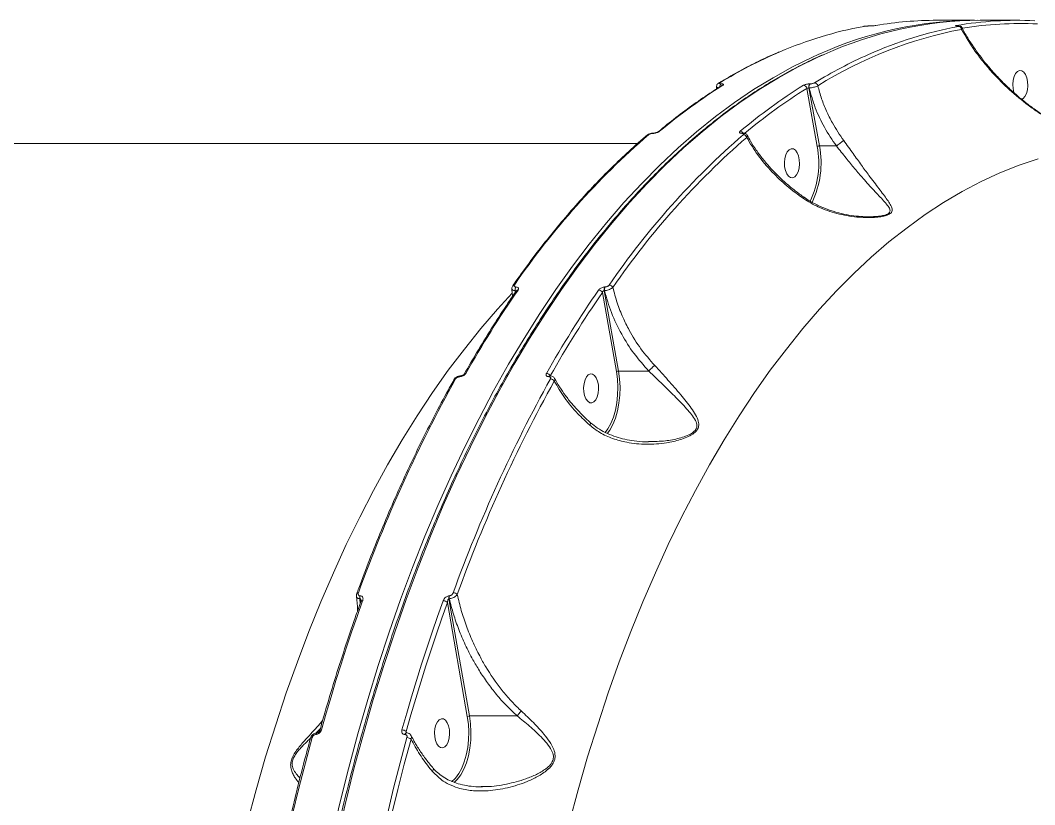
# Model space of a CAD drawing. Header units: millimetres. Extents: x -5550 to 7488, y -4093 to 4627.
# Drawn here: x -1923.2 to -1610.2, y 2170.8 to 2412.8 of the extents above; entities that cross this region are included whole.
import ezdxf

# ---------------------------------------------------------------- set-up
doc = ezdxf.new("R2010")
doc.units = ezdxf.units.MM
doc.layers.add('DIKOM_ОБЪЕКТ', color=7, linetype='Continuous')

msp = doc.modelspace()

# ---------------------------------------------------------------- linework, layer by layer
at = {"layer": 'DIKOM_ОБЪЕКТ', "color": 7, "linetype": 'Continuous', "lineweight": 15}
for p, q in [((-1661.441, 2411.086), (-1661.488, 2411.082)), ((-1661.488, 2411.082), (-1661.4, 2411.082)), ((-1661.353, 2411.086), (-1661.441, 2411.086)), ((-1661.353, 2411.086), (-1661.4, 2411.082)), ((-1628.745, 2412.844), (-1640.317, 2412.844)), ((-1633.922, 2411.086), (-1633.97, 2411.082)), ((-1633.97, 2411.082), (-1633.882, 2411.082)), ((-1633.835, 2411.086), (-1633.923, 2411.086)), ((-1633.835, 2411.086), (-1633.882, 2411.082)), ((-1615.459, 2412.844), (-1627.031, 2412.844)), ((-1708.384, 2392.323), (-1708.312, 2391.679)), ((-1706.921, 2393.239), (-1706.968, 2393.239)), ((-1706.748, 2392.677), (-1706.746, 2392.678)), ((-1680.501, 2391.83), (-1677.268, 2373.91)), ((-1679.822, 2391.955), (-1679.775, 2391.955)), ((-1676.596, 2374.074), (-1679.822, 2391.955)), ((-1679.445, 2393.239), (-1679.492, 2393.239)), ((-1727.992, 2377.955), (-1727.924, 2377.955)), ((-1727.718, 2378.038), (-1727.787, 2378.038)), ((-1700.494, 2377.955), (-1700.426, 2377.955)), ((-1700.221, 2378.038), (-1700.289, 2378.038)), ((-1732.688, 2374.844), (-1994.799, 2374.844)), ((-1671.355, 2374.074), (-1676.596, 2374.074)), ((-1770.465, 2329.416), (-1770.396, 2329.416)), ((-1770.445, 2328.861), (-1770.465, 2329.416)), ((-1770.396, 2329.416), (-1770.328, 2329.033)), ((-1770.216, 2330.546), (-1770.284, 2330.546)), ((-1770.092, 2329.381), (-1770.102, 2329.366)), ((-1743.559, 2328.804), (-1739.231, 2304.452)), ((-1742.967, 2329.416), (-1742.899, 2329.416)), ((-1738.559, 2304.614), (-1742.967, 2329.416)), ((-1742.718, 2330.546), (-1742.786, 2330.546)), ((-1729.227, 2304.614), (-1738.559, 2304.614)), ((-1787.582, 2302.873), (-1787.534, 2302.873)), ((-1787.187, 2303.135), (-1787.234, 2303.135)), ((-1760.105, 2302.873), (-1760.058, 2302.873)), ((-1759.71, 2303.135), (-1759.758, 2303.135)), ((-1818.254, 2235.251), (-1818.342, 2235.251)), ((-1790.736, 2235.251), (-1790.824, 2235.251)), ((-1818.409, 2234.351), (-1818.32, 2234.351)), ((-1818.311, 2232.726), (-1818.409, 2234.351)), ((-1818.32, 2234.351), (-1818.126, 2233.245)), ((-1791.382, 2233.156), (-1785.222, 2198.035)), ((-1790.891, 2234.351), (-1790.803, 2234.351)), ((-1784.55, 2198.197), (-1790.891, 2234.351)), ((-1769.84, 2198.197), (-1784.55, 2198.197)), ((-1831.933, 2192.912), (-1830.606, 2194.187)), ((-1831.957, 2192.45), (-1831.929, 2192.45)), ((-1831.476, 2192.974), (-1831.504, 2192.974)), ((-1804.499, 2192.45), (-1804.471, 2192.45)), ((-1803.886, 2192.946), (-1804.08, 2193.387)), ((-1804.046, 2192.974), (-1804.069, 2192.973)), ((-1804.018, 2192.974), (-1804.046, 2192.974)), ((-1780.523, 2176.404), (-1780.953, 2176.411))]:
    msp.add_line(p, q, dxfattribs=at)
at = {"layer": 'DIKOM_ОБЪЕКТ', "color": 7, "linetype": 'Continuous', "lineweight": 15, "flags": 128}
for points in [[(-1676.934, 2402.29), (-1678.771, 2401.459), (-1684.857, 2398.468), (-1690.895, 2395.136), (-1696.882, 2391.465), (-1702.811, 2387.458), (-1708.677, 2383.119), (-1714.477, 2378.451), (-1720.204, 2373.458), (-1725.854, 2368.145), (-1731.422, 2362.516), (-1736.903, 2356.575), (-1742.294, 2350.328), (-1747.589, 2343.78), (-1752.784, 2336.936), (-1757.874, 2329.802), (-1762.856, 2322.385), (-1767.725, 2314.69), (-1772.476, 2306.724), (-1777.107, 2298.494), (-1781.613, 2290.006), (-1785.99, 2281.268), (-1790.234, 2272.287), (-1794.342, 2263.071), (-1798.311, 2253.627), (-1802.138, 2243.963), (-1805.818, 2234.088), (-1809.349, 2224.01), (-1812.728, 2213.737), (-1815.951, 2203.278), (-1819.018, 2192.642), (-1821.924, 2181.837), (-1824.667, 2170.874), (-1827.245, 2159.76)], [(-1825.531, 2159.76), (-1822.953, 2170.874), (-1820.209, 2181.837), (-1817.303, 2192.642), (-1814.237, 2203.278), (-1811.013, 2213.737), (-1807.634, 2224.01), (-1804.103, 2234.088), (-1800.423, 2243.963), (-1796.597, 2253.627), (-1792.628, 2263.071), (-1788.52, 2272.287), (-1784.275, 2281.268), (-1779.898, 2290.006), (-1775.393, 2298.494), (-1770.762, 2306.724), (-1766.01, 2314.69), (-1761.142, 2322.385), (-1756.16, 2329.802), (-1751.07, 2336.936), (-1745.875, 2343.78), (-1740.58, 2350.328), (-1735.189, 2356.575), (-1729.707, 2362.516), (-1724.139, 2368.145), (-1718.489, 2373.458), (-1712.762, 2378.451), (-1706.963, 2383.119), (-1701.096, 2387.458), (-1695.167, 2391.465), (-1689.181, 2395.136), (-1683.142, 2398.468), (-1677.057, 2401.459), (-1675.158, 2402.317)], [(-1616.609, 2390.594), (-1616.855, 2391.783), (-1616.917, 2393.058), (-1616.792, 2394.316), (-1616.49, 2395.454), (-1616.035, 2396.381), (-1615.464, 2397.022), (-1614.823, 2397.324), (-1614.164, 2397.263), (-1613.54, 2396.844), (-1613.003, 2396.101), (-1612.595, 2395.094), (-1612.35, 2393.905), (-1612.287, 2392.63), (-1612.412, 2391.372), (-1612.714, 2390.234), (-1613.169, 2389.307), (-1613.741, 2388.666), (-1614.202, 2388.412)], [(-1687.071, 2366.471), (-1687.316, 2367.66), (-1687.379, 2368.935), (-1687.254, 2370.193), (-1686.951, 2371.331), (-1686.496, 2372.258), (-1685.925, 2372.899), (-1685.284, 2373.201), (-1684.625, 2373.14), (-1684.002, 2372.721), (-1683.464, 2371.978), (-1683.056, 2370.971), (-1682.811, 2369.782), (-1682.748, 2368.507), (-1682.873, 2367.249), (-1683.176, 2366.111), (-1683.631, 2365.184), (-1684.202, 2364.544), (-1684.843, 2364.242), (-1685.502, 2364.303), (-1686.126, 2364.721), (-1686.663, 2365.464), (-1687.071, 2366.471)], [(-1753.836, 2165.045), (-1751.049, 2175.364), (-1748.102, 2185.514), (-1744.997, 2195.484), (-1741.736, 2205.265), (-1738.323, 2214.849), (-1734.762, 2224.227), (-1731.054, 2233.389), (-1727.205, 2242.328), (-1723.217, 2251.034), (-1719.094, 2259.5), (-1714.84, 2267.718), (-1710.459, 2275.68), (-1705.954, 2283.38), (-1701.331, 2290.809), (-1696.594, 2297.96), (-1691.746, 2304.828), (-1686.793, 2311.406), (-1681.738, 2317.687), (-1676.588, 2323.666), (-1671.346, 2329.337), (-1666.017, 2334.695), (-1660.606, 2339.735), (-1655.119, 2344.453), (-1649.56, 2348.843), (-1643.935, 2352.902), (-1638.249, 2356.626), (-1632.507, 2360.012), (-1626.714, 2363.056), (-1620.877, 2365.756), (-1614.999, 2368.108), (-1609.088, 2370.112)], [(-1771.39, 2328.605), (-1775.933, 2323.666), (-1781.084, 2317.687), (-1786.138, 2311.406), (-1791.092, 2304.828), (-1795.939, 2297.96), (-1800.677, 2290.809), (-1805.3, 2283.38), (-1809.804, 2275.68), (-1814.185, 2267.718), (-1818.439, 2259.5), (-1822.562, 2251.034), (-1826.551, 2242.328), (-1830.4, 2233.389), (-1834.107, 2224.227), (-1837.669, 2214.849), (-1841.082, 2205.265), (-1844.342, 2195.484), (-1847.448, 2185.514), (-1850.395, 2175.364), (-1853.181, 2165.045)], [(-1749.033, 2297.012), (-1749.279, 2298.201), (-1749.341, 2299.476), (-1749.216, 2300.734), (-1748.914, 2301.872), (-1748.459, 2302.799), (-1747.888, 2303.44), (-1747.247, 2303.742), (-1746.588, 2303.681), (-1745.964, 2303.262), (-1745.427, 2302.519), (-1745.019, 2301.512), (-1744.774, 2300.323), (-1744.711, 2299.048), (-1744.836, 2297.79), (-1745.138, 2296.652), (-1745.594, 2295.725), (-1746.165, 2295.084), (-1746.806, 2294.782), (-1747.465, 2294.843), (-1748.088, 2295.262), (-1748.626, 2296.005), (-1749.033, 2297.012)], [(-1739.231, 2304.452), (-1738.915, 2302.084), (-1738.788, 2299.65), (-1738.854, 2297.207), (-1739.111, 2294.812), (-1739.553, 2292.521), (-1740.17, 2290.387), (-1740.947, 2288.461), (-1741.866, 2286.788), (-1742.732, 2285.606)], [(-1741.925, 2285.481), (-1741.276, 2286.397), (-1740.328, 2288.123), (-1739.527, 2290.109), (-1738.891, 2292.31), (-1738.435, 2294.672), (-1738.17, 2297.142), (-1738.102, 2299.662), (-1738.233, 2302.172), (-1738.559, 2304.614)], [(-1830.247, 2193.866), (-1828.783, 2198.996), (-1827.281, 2204.087), (-1825.744, 2209.136), (-1824.17, 2214.143), (-1822.56, 2219.107), (-1820.915, 2224.026), (-1819.234, 2228.901), (-1817.519, 2233.729)], [(-1792.661, 2233.729), (-1794.377, 2228.901), (-1796.057, 2224.026), (-1797.702, 2219.107), (-1799.312, 2214.143), (-1800.886, 2209.136), (-1802.424, 2204.087), (-1803.925, 2198.996), (-1805.389, 2193.866)], [(-1804.08, 2193.387), (-1802.619, 2198.506), (-1801.121, 2203.584), (-1799.587, 2208.621), (-1798.017, 2213.616), (-1796.411, 2218.568), (-1794.77, 2223.476), (-1793.093, 2228.339), (-1791.382, 2233.156)], [(-1795.024, 2190.594), (-1795.269, 2191.783), (-1795.332, 2193.058), (-1795.207, 2194.316), (-1794.905, 2195.454), (-1794.449, 2196.381), (-1793.878, 2197.022), (-1793.237, 2197.324), (-1792.578, 2197.263), (-1791.955, 2196.844), (-1791.417, 2196.101), (-1791.009, 2195.094), (-1790.764, 2193.905), (-1790.702, 2192.63), (-1790.826, 2191.372), (-1791.129, 2190.234), (-1791.584, 2189.307), (-1792.155, 2188.666), (-1792.796, 2188.365), (-1793.455, 2188.425), (-1794.079, 2188.844), (-1794.616, 2189.587), (-1795.024, 2190.594)], [(-1785.222, 2198.035), (-1784.905, 2195.666), (-1784.778, 2193.232), (-1784.844, 2190.789), (-1785.101, 2188.394), (-1785.543, 2186.103), (-1786.16, 2183.97), (-1786.937, 2182.044), (-1787.856, 2180.37), (-1788.896, 2178.988), (-1789.064, 2178.805)], [(-1787.915, 2179.063), (-1787.267, 2179.98), (-1786.319, 2181.705), (-1785.517, 2183.692), (-1784.881, 2185.892), (-1784.425, 2188.254), (-1784.16, 2190.725), (-1784.092, 2193.244), (-1784.223, 2195.754), (-1784.55, 2198.197)], [(-1847.468, 2127.156), (-1845.979, 2135.439), (-1844.4, 2143.659), (-1842.734, 2151.814), (-1840.98, 2159.899), (-1839.14, 2167.912), (-1837.213, 2175.848), (-1835.202, 2183.704), (-1833.107, 2191.477)], [(-1833.617, 2191.271), (-1833.612, 2191.285), (-1833.569, 2191.351), (-1833.494, 2191.405), (-1833.389, 2191.444), (-1833.258, 2191.469), (-1833.107, 2191.477)], [(-1803.86, 2191.477), (-1805.956, 2183.704), (-1807.967, 2175.848), (-1809.893, 2167.912), (-1811.734, 2159.899), (-1813.488, 2151.814), (-1815.154, 2143.659), (-1816.732, 2135.439), (-1818.222, 2127.156)], [(-1816.915, 2126.859), (-1815.429, 2135.124), (-1813.854, 2143.326), (-1812.191, 2151.463), (-1810.441, 2159.531), (-1808.604, 2167.525), (-1806.682, 2175.444), (-1804.676, 2183.283), (-1802.585, 2191.039)], [(-1789.064, 2178.805), (-1790.032, 2177.931), (-1790.069, 2177.903)], [(-1789.32, 2177.613), (-1788.339, 2178.555), (-1787.915, 2179.063)]]:
    msp.add_lwpolyline(points, dxfattribs=at)
at = {"layer": 'DIKOM_ОБЪЕКТ', "color": 7, "linetype": 'Continuous', "lineweight": 15}
for centre, radius, start, end in [((-1640.36, 2290.085), 122.973, 100.56888, 113.17431), ((-1628.123, 2294.661), 118.18, 89.88621, 114.39487), ((-1626.446, 2294.891), 117.954, 90.2842, 114.39164), ((-1610.866, 2289.19), 123.898, 100.60559, 114.09466), ((-1640.289, 2300.518), 112.326, 90.01419, 99.67141), ((-1615.453, 2300.698), 112.145, 87.29335, 99.67596), ((-1634.31, 2410.445), 0.803, 54.70427, 89.40137), ((-1633.746, 2409.996), 0.978, 3.08112, 85.48268), ((-1614.597, 2300.024), 111.819, 87.29165, 99.2018), ((-1608.039, 2281.85), 130.563, 100.91859, 121.93027), ((-1632.714, 2271.799), 142.792, 113.1073, 121.50611), ((-1603.125, 2271.183), 143.497, 113.98094, 121.49424), ((-1614.536, 2246.041), 173.111, 122.04018, 130.036), ((-1707.342, 2392.846), 0.696, 89.47111, 121.26152), ((-1706.207, 2392.411), 1.125, 132.56521, 185.19406), ((-1706.17, 2392.418), 1.113, 132.45615, 184.12411), ((-1706.38, 2392.088), 0.694, 89.43773, 121.63424), ((-1589.682, 2246.045), 173.105, 122.04004, 130.03614), ((-1589.002, 2245.616), 172.484, 122.03774, 129.88796), ((-1681.6, 2391.676), 1.109, 7.97823, 85.6429), ((-1678.529, 2392.307), 1.34, 135.90943, 195.21402), ((-1678.482, 2392.307), 1.34, 135.90943, 195.21402), ((-1678.17, 2392.445), 1.099, 11.13064, 85.78139), ((-1568.457, 2192.393), 245.268, 130.9844, 145.54507), ((-1539.211, 2192.393), 245.268, 130.9844, 145.54507), ((-1538.518, 2191.952), 244.729, 130.98447, 145.54503), ((-1729.332, 2376.878), 0.666, 88.71186, 129.85721), ((-1727.778, 2377.722), 0.316, 92.50852, 132.57595), ((-1727.711, 2377.723), 0.314, 90.91369, 132.6523), ((-1725.905, 2377.908), 0.674, 88.96757, 129.57046), ((-1701.094, 2377.46), 1.122, 30.23504, 86.98656), ((-1700.282, 2377.724), 0.314, 90.71895, 132.65533), ((-1700.213, 2377.722), 0.315, 91.68798, 132.60271), ((-1700.148, 2376.379), 1.166, 15.6687, 86.22914), ((-1703.602, 2368.719), 26.841, 334.08201, 11.15086), ((-1703.743, 2368.719), 27.67, 334.03577, 11.15777), ((-1486.738, 2134.727), 343.48, 145.43333, 150.49606), ((-1770.737, 2330.555), 0.602, 86.34828, 142.23643), ((-1768.886, 2329.743), 1.612, 150.12722, 191.70991), ((-1768.817, 2329.743), 1.613, 150.13282, 191.7043), ((-1769.619, 2329.002), 0.605, 86.50373, 142.23665), ((-1461.894, 2134.737), 343.463, 145.43321, 150.49619), ((-1461.409, 2134.402), 342.638, 145.43316, 150.49625), ((-1744.778, 2328.281), 1.326, 23.23642, 87.68286), ((-1741.388, 2329.743), 1.613, 150.13282, 191.7043), ((-1741.32, 2329.743), 1.612, 150.13322, 191.7098), ((-1741.51, 2329.827), 1.33, 25.95823, 87.49619), ((-1785.728, 2303.318), 0.57, 84.74383, 145.7203), ((-1760.858, 2302.473), 1.413, 28.39263, 88.38318), ((-1738.575, 2303.205), 1.41, 89.37258, 117.75835), ((-1391.175, 2081.671), 454.704, 150.98877, 160.13032), ((-1361.928, 2081.671), 454.704, 150.98878, 160.13031), ((-1788.876, 2301.624), 0.572, 84.85449, 145.68555), ((-1361.635, 2081.478), 453.693, 150.98874, 160.13043), ((-1787.187, 2302.71), 0.427, 96.34473, 157.61474), ((-1787.141, 2302.711), 0.426, 95.76719, 157.67934), ((-1759.712, 2302.711), 0.425, 95.62322, 157.68667), ((-1759.661, 2302.708), 0.43, 97.45875, 157.48437), ((-1759.624, 2300.758), 1.436, 31.61677, 88.1871), ((-1818.886, 2235.695), 0.527, 81.67562, 147.15778), ((-1816.63, 2234.671), 1.808, 161.30083, 190.19562), ((-1816.541, 2234.671), 1.808, 161.30083, 190.19562), ((-1789.109, 2234.671), 1.811, 161.32456, 190.17188), ((-1789.021, 2234.671), 1.81, 161.31152, 190.16982), ((-1789.582, 2234.465), 1.752, 43.90298, 89.39304), ((-1817.599, 2233.215), 0.52, 81.1281, 147.47182), ((-1792.667, 2232.003), 1.726, 41.89245, 89.80535), ((-1784.565, 2196.787), 1.41, 89.3705, 117.76275), ((-1831.363, 2192.395), 0.597, 103.83444, 174.75212), ((-1831.34, 2192.397), 0.591, 102.71145, 174.93283), ((-1830.34, 2193.364), 0.511, 79.5238, 144.86794), ((-1805.379, 2191.864), 2.002, 49.54317, 90.29891), ((-1803.89, 2192.387), 0.613, 107.04675, 174.16667), ((-1803.877, 2192.395), 0.596, 103.73457, 174.74736), ((-1803.864, 2189.393), 2.084, 52.15657, 89.91009)]:
    msp.add_arc(centre, radius, start, end, dxfattribs=at)
for points, knots in [([(-1662.915, 2410.972), (-1662.814, 2410.988), (-1662.635, 2411.016), (-1662.273, 2411.05), (-1661.932, 2411.071), (-1661.666, 2411.081), (-1661.529, 2411.081), (-1661.488, 2411.082)], [0, 0, 0, 0, 0.3025423, 0.5346578, 0.7254244, 0.917108, 1, 1, 1, 1]), ([(-1661.4, 2411.082), (-1661.338, 2411.082), (-1661.124, 2411.083), (-1660.7, 2411.098), (-1660.153, 2411.133), (-1659.588, 2411.184), (-1659.311, 2411.225), (-1659.16, 2411.248)], [0, 0, 0, 0, 0.0795985, 0.2756901, 0.4707137, 0.7105061, 1, 1, 1, 1]), ([(-1634.302, 2411.248), (-1634.319, 2411.245), (-1634.446, 2411.223), (-1634.597, 2411.184), (-1634.638, 2411.139), (-1634.535, 2411.107), (-1634.32, 2411.086), (-1634.087, 2411.083), (-1633.97, 2411.082)], [0, 0, 0, 0, 0.0392073, 0.2872543, 0.4951888, 0.6709757, 0.8352986, 1, 1, 1, 1]), ([(-1633.922, 2411.086), (-1634.005, 2411.087), (-1634.161, 2411.088), (-1634.288, 2411.097), (-1634.302, 2411.099), (-1634.308, 2411.1)], [0, 0, 0, 0, 0.409708, 0.7738207, 1, 1, 1, 1]), ([(-1633.882, 2411.082), (-1633.806, 2411.081), (-1633.654, 2411.079), (-1633.515, 2411.065), (-1633.452, 2411.044), (-1633.48, 2411.015), (-1633.577, 2410.989), (-1633.657, 2410.974), (-1633.669, 2410.972)], [0, 0, 0, 0, 0.1673562, 0.3344707, 0.509194, 0.71308, 0.957755, 1, 1, 1, 1]), ([(-1632.537, 2410.514), (-1632.586, 2410.593), (-1632.68, 2410.744), (-1632.877, 2410.899), (-1633.07, 2410.994), (-1633.243, 2411.044), (-1633.437, 2411.074), (-1633.613, 2411.086), (-1633.797, 2411.084), (-1633.857, 2411.083)], [0, 0, 0, 0, 0.1597373, 0.3049178, 0.4302672, 0.5420557, 0.6606108, 0.8888776, 1, 1, 1, 1]), ([(-1632.769, 2410.049), (-1632.751, 2410.064), (-1632.627, 2410.167), (-1632.489, 2410.337), (-1632.526, 2410.46), (-1632.543, 2410.513)], [0, 0, 0, 0, 0.0873197, 0.5989005, 1, 1, 1, 1]), ([(-1605.616, 2382.395), (-1605.8, 2382.501), (-1607.032, 2383.208), (-1609.246, 2384.697), (-1612.265, 2386.877), (-1615.232, 2389.28), (-1618.137, 2391.875), (-1620.947, 2394.65), (-1623.632, 2397.581), (-1626.166, 2400.65), (-1628.516, 2403.817), (-1630.61, 2407.045), (-1631.952, 2409.283), (-1632.517, 2410.438), (-1632.552, 2410.51)], [0, 0, 0, 0, 0.0151948, 0.1014892, 0.1907228, 0.2830445, 0.3784381, 0.4766819, 0.5773186, 0.6798109, 0.7844883, 0.8889515, 0.9931555, 1, 1, 1, 1]), ([(-1632.769, 2410.049), (-1631.422, 2407.76), (-1629.384, 2404.299), (-1625.91, 2399.791), (-1622.473, 2395.798), (-1617.984, 2391.314), (-1613.169, 2387.332), (-1608.998, 2384.355), (-1606.775, 2382.986), (-1605.663, 2382.302)], [0, 0, 0, 0, 0.222716, 0.3367345, 0.4507482, 0.6310038, 0.8132772, 0.9066451, 1, 1, 1, 1]), ([(-1675.445, 2402.224), (-1676.024, 2401.977), (-1678.542, 2400.904), (-1682.96, 2398.694), (-1688.693, 2395.589), (-1694.376, 2392.158), (-1700.01, 2388.432), (-1705.589, 2384.406), (-1711.108, 2380.085), (-1716.563, 2375.473), (-1721.951, 2370.572), (-1727.267, 2365.386), (-1732.508, 2359.92), (-1737.668, 2354.178), (-1742.744, 2348.163), (-1747.733, 2341.881), (-1752.631, 2335.336), (-1757.434, 2328.534), (-1762.138, 2321.479), (-1766.739, 2314.177), (-1771.236, 2306.634), (-1775.623, 2298.854), (-1779.898, 2290.845), (-1784.058, 2282.612), (-1788.1, 2274.161), (-1792.02, 2265.499), (-1795.816, 2256.632), (-1799.484, 2247.566), (-1803.023, 2238.31), (-1806.429, 2228.869), (-1809.7, 2219.251), (-1812.834, 2209.462), (-1815.828, 2199.511), (-1818.68, 2189.405), (-1821.388, 2179.151), (-1823.95, 2168.757), (-1826.363, 2158.232), (-1828.627, 2147.582), (-1830.739, 2136.815), (-1832.699, 2125.941), (-1834.503, 2114.967), (-1836.152, 2103.901), (-1837.644, 2092.751), (-1838.977, 2081.527), (-1840.151, 2070.236), (-1841.165, 2058.886), (-1842.019, 2047.488), (-1842.71, 2036.048), (-1843.241, 2024.575), (-1843.606, 2013.079), (-1843.795, 2002.832), (-1843.821, 1996.419), (-1843.831, 1993.845)], [0, 0, 0, 0, 0.0060958, 0.0264822, 0.0468743, 0.0672723, 0.087676, 0.1080841, 0.128497, 0.1489136, 0.1693331, 0.1897557, 0.2101803, 0.2306068, 0.2510347, 0.2714634, 0.2918929, 0.3123228, 0.3327529, 0.3531832, 0.373613, 0.3940424, 0.4144717, 0.4349005, 0.4553287, 0.4757565, 0.4961837, 0.5166104, 0.5370365, 0.5574621, 0.5778872, 0.5983116, 0.6187357, 0.6391592, 0.6595822, 0.6800048, 0.7004269, 0.7208488, 0.7412702, 0.7616914, 0.7821122, 0.8025326, 0.8229529, 0.8433729, 0.8637927, 0.8842123, 0.9046318, 0.9250511, 0.9454704, 0.9658896, 0.9863088, 1, 1, 1, 1]), ([(-1689.033, 2403.064), (-1689.239, 2402.981), (-1691.389, 2402.12), (-1695.449, 2400.189), (-1701.104, 2397.3), (-1705.178, 2394.972), (-1707.337, 2393.663), (-1707.702, 2393.441)], [0, 0, 0, 0, 0.0327069, 0.3406133, 0.648608, 0.9405786, 1, 1, 1, 1]), ([(-1706.745, 2392.679), (-1707.739, 2392.051), (-1710.621, 2390.23), (-1715.348, 2386.983), (-1720.889, 2382.884), (-1724.523, 2379.909), (-1726.33, 2378.43)], [0, 0, 0, 0, 0.1499035, 0.4342795, 0.7187051, 1, 1, 1, 1]), ([(-1707.698, 2393.432), (-1707.744, 2393.407), (-1707.902, 2393.32), (-1708.125, 2393.087), (-1708.288, 2392.726), (-1708.345, 2392.446), (-1708.303, 2392.316), (-1708.302, 2392.311)], [0, 0, 0, 0, 0.1282266, 0.4351616, 0.7086427, 0.98934, 1, 1, 1, 1]), ([(-1708.279, 2392.334), (-1708.284, 2392.304), (-1708.301, 2392.208), (-1708.132, 2392.091), (-1707.884, 2392.038), (-1707.782, 2392.017)], [0, 0, 0, 0, 0.2050927, 0.6733472, 1, 1, 1, 1]), ([(-1706.968, 2393.239), (-1707.03, 2393.241), (-1707.184, 2393.244), (-1707.367, 2393.281), (-1707.473, 2393.35), (-1707.474, 2393.44), (-1707.382, 2393.508), (-1707.336, 2393.542)], [0, 0, 0, 0, 0.1423023, 0.3570571, 0.5715133, 0.7856859, 1, 1, 1, 1]), ([(-1706.374, 2392.782), (-1706.305, 2392.834), (-1706.167, 2392.937), (-1706.168, 2393.074), (-1706.327, 2393.177), (-1706.6, 2393.231), (-1706.83, 2393.237), (-1706.921, 2393.239)], [0, 0, 0, 0, 0.2151149, 0.4300042, 0.6447436, 0.8592403, 1, 1, 1, 1]), ([(-1679.492, 2393.239), (-1679.59, 2393.237), (-1679.838, 2393.231), (-1680.288, 2393.177), (-1680.781, 2393.074), (-1681.224, 2392.937), (-1681.419, 2392.834), (-1681.516, 2392.782)], [0, 0, 0, 0, 0.1407917, 0.3553178, 0.5700675, 0.7850045, 1, 1, 1, 1]), ([(-1680.501, 2391.83), (-1680.468, 2391.844), (-1680.403, 2391.873), (-1680.254, 2391.91), (-1680.088, 2391.938), (-1679.938, 2391.953), (-1679.855, 2391.955), (-1679.822, 2391.955)], [0, 0, 0, 0, 0.2148941, 0.4300273, 0.644801, 0.859266, 1, 1, 1, 1]), ([(-1679.775, 2391.955), (-1679.644, 2391.963), (-1679.314, 2391.984), (-1678.716, 2392.079), (-1678.063, 2392.24), (-1677.477, 2392.442), (-1677.22, 2392.586), (-1677.092, 2392.657)], [0, 0, 0, 0, 0.1423976, 0.3572791, 0.5716732, 0.7857755, 1, 1, 1, 1]), ([(-1679.775, 2391.955), (-1679.187, 2389.911), (-1677.997, 2385.771), (-1675.162, 2379.702), (-1672.632, 2375.962), (-1671.355, 2374.074)], [0, 0, 0, 0, 0.3257292, 0.6596828, 1, 1, 1, 1]), ([(-1678.09, 2393.542), (-1678.154, 2393.508), (-1678.284, 2393.44), (-1678.58, 2393.35), (-1678.91, 2393.281), (-1679.212, 2393.244), (-1679.378, 2393.241), (-1679.445, 2393.239)], [0, 0, 0, 0, 0.2142382, 0.4284451, 0.6429193, 0.8577606, 1, 1, 1, 1]), ([(-1669.076, 2375.725), (-1670.302, 2377.522), (-1672.297, 2380.449), (-1674.449, 2384.849), (-1675.994, 2388.679), (-1676.721, 2391.315), (-1677.092, 2392.657)], [0, 0, 0, 0, 0.3422179, 0.5572669, 0.7746047, 1, 1, 1, 1]), ([(-1729.758, 2377.389), (-1730.714, 2376.567), (-1733.482, 2374.184), (-1738.012, 2370.02), (-1743.321, 2364.807), (-1748.552, 2359.31), (-1753.703, 2353.538), (-1758.771, 2347.494), (-1763.749, 2341.181), (-1767.888, 2335.629), (-1770.351, 2332.143), (-1771.212, 2330.924)], [0, 0, 0, 0, 0.0652899, 0.1892526, 0.3132281, 0.4372179, 0.5612168, 0.6852223, 0.8092363, 0.9332524, 1, 1, 1, 1]), ([(-1727.792, 2378.03), (-1727.979, 2378.023), (-1728.383, 2378.007), (-1729.025, 2377.816), (-1729.492, 2377.618), (-1729.692, 2377.426), (-1729.746, 2377.374)], [0, 0, 0, 0, 0.2642202, 0.572793, 0.8836901, 1, 1, 1, 1]), ([(-1729.317, 2377.543), (-1729.251, 2377.592), (-1729.117, 2377.688), (-1728.811, 2377.816), (-1728.476, 2377.907), (-1728.193, 2377.949), (-1728.044, 2377.953), (-1727.992, 2377.955)], [0, 0, 0, 0, 0.2288125, 0.4578778, 0.6785363, 0.8883756, 1, 1, 1, 1]), ([(-1727.924, 2377.955), (-1727.847, 2377.956), (-1727.62, 2377.962), (-1727.185, 2378.027), (-1726.669, 2378.169), (-1726.199, 2378.362), (-1725.995, 2378.508), (-1725.893, 2378.581)], [0, 0, 0, 0, 0.1082917, 0.3204355, 0.5430517, 0.7715575, 1, 1, 1, 1]), ([(-1726.334, 2378.427), (-1726.341, 2378.422), (-1726.355, 2378.41), (-1726.458, 2378.346), (-1726.638, 2378.261), (-1726.913, 2378.163), (-1727.228, 2378.085), (-1727.518, 2378.043), (-1727.656, 2378.04), (-1727.717, 2378.038)], [0, 0, 0, 0, 0.091702, 0.2048474, 0.3549639, 0.5242759, 0.7119983, 0.8738339, 1, 1, 1, 1]), ([(-1701.035, 2378.581), (-1701.092, 2378.526), (-1701.22, 2378.402), (-1701.258, 2378.224), (-1701.144, 2378.075), (-1700.89, 2377.974), (-1700.626, 2377.961), (-1700.494, 2377.955)], [0, 0, 0, 0, 0.1741404, 0.3895476, 0.595768, 0.7979021, 1, 1, 1, 1]), ([(-1700.286, 2378.039), (-1700.296, 2378.038), (-1700.363, 2378.035), (-1700.429, 2378.044), (-1700.475, 2378.054), (-1700.465, 2378.051), (-1700.464, 2378.051)], [0, 0, 0, 0, 0.0777363, 0.5550478, 0.9553892, 1, 1, 1, 1]), ([(-1700.426, 2377.955), (-1700.339, 2377.95), (-1700.165, 2377.942), (-1699.998, 2377.876), (-1699.925, 2377.778), (-1699.95, 2377.661), (-1700.034, 2377.58), (-1700.071, 2377.543)], [0, 0, 0, 0, 0.203998, 0.4080246, 0.6134978, 0.8264773, 1, 1, 1, 1]), ([(-1698.869, 2377.367), (-1698.941, 2377.474), (-1699.081, 2377.683), (-1699.4, 2377.886), (-1699.772, 2378.016), (-1700.059, 2378.028), (-1700.221, 2378.034)], [0, 0, 0, 0, 0.2322981, 0.4559289, 0.6929696, 1, 1, 1, 1]), ([(-1699.024, 2376.694), (-1698.963, 2376.787), (-1698.825, 2376.994), (-1698.782, 2377.224), (-1698.862, 2377.323), (-1698.879, 2377.344)], [0, 0, 0, 0, 0.387881, 0.8686624, 1, 1, 1, 1]), ([(-1699.024, 2376.694), (-1697.949, 2374.888), (-1695.768, 2371.224), (-1691.469, 2366.205), (-1686.706, 2361.643), (-1683.237, 2359.099), (-1681.483, 2357.812)], [0, 0, 0, 0, 0.2625666, 0.532664, 0.7636481, 1, 1, 1, 1]), ([(-1681.334, 2358.211), (-1682.256, 2358.876), (-1684.159, 2360.248), (-1686.863, 2362.506), (-1689.47, 2364.926), (-1691.889, 2367.46), (-1694.108, 2370.079), (-1696.095, 2372.763), (-1697.692, 2375.201), (-1698.511, 2376.742), (-1698.843, 2377.365)], [0, 0, 0, 0, 0.1223019, 0.2523502, 0.3833358, 0.5150331, 0.6463963, 0.7782515, 0.9102634, 1, 1, 1, 1]), ([(-1681.483, 2357.812), (-1679.994, 2356.906), (-1676.751, 2354.932), (-1671.145, 2353.065), (-1665.78, 2352.11), (-1661.707, 2351.922), (-1659.059, 2352.037), (-1657.17, 2352.278), (-1655.55, 2352.703), (-1654.718, 2353.187), (-1654.168, 2353.831), (-1654.07, 2354.708), (-1654.657, 2355.999), (-1655.971, 2357.977), (-1658.175, 2360.821), (-1660.931, 2364.456), (-1663.634, 2368.147), (-1666.216, 2371.764), (-1668.098, 2374.37), (-1669.076, 2375.725)], [0, 0, 0, 0, 0.0790195, 0.1721796, 0.2680584, 0.328729, 0.3610587, 0.3938991, 0.4223331, 0.4513188, 0.459945, 0.4989935, 0.5446047, 0.591437, 0.6876206, 0.7865805, 0.8546766, 0.924445, 1, 1, 1, 1]), ([(-1671.35, 2374.075), (-1671.194, 2374.194), (-1670.883, 2374.43), (-1670.33, 2374.838), (-1669.79, 2375.228), (-1669.391, 2375.51), (-1669.173, 2375.66), (-1669.096, 2375.712), (-1669.076, 2375.725)], [0, 0, 0, 0, 0.2127137, 0.4254177, 0.6381365, 0.8508102, 0.9619265, 1, 1, 1, 1]), ([(-1677.268, 2373.91), (-1677.259, 2373.916), (-1677.24, 2373.928), (-1677.182, 2373.958), (-1677.079, 2373.999), (-1676.919, 2374.04), (-1676.749, 2374.068), (-1676.647, 2374.072), (-1676.596, 2374.074)], [0, 0, 0, 0, 0.0702644, 0.1415033, 0.356073, 0.5707323, 0.785377, 1, 1, 1, 1]), ([(-1671.355, 2374.074), (-1671.354, 2374.074), (-1671.352, 2374.074), (-1671.35, 2374.075), (-1671.35, 2374.075)], [0, 0, 0, 0, 0.6108041, 1, 1, 1, 1]), ([(-1671.35, 2374.075), (-1671.349, 2374.075), (-1670.338, 2372.811), (-1668.413, 2370.378), (-1665.672, 2367.022), (-1662.778, 2363.633), (-1659.706, 2360.254), (-1657.195, 2357.653), (-1655.586, 2355.813), (-1654.797, 2354.65), (-1654.738, 2353.832), (-1655.152, 2353.3), (-1655.545, 2353.046), (-1656.338, 2352.729), (-1657.52, 2352.447), (-1659.357, 2352.272), (-1660.708, 2352.185), (-1661.412, 2352.223), (-1661.433, 2352.224)], [0, 0, 0, 0, 0.000049, 0.1134152, 0.2168178, 0.3227278, 0.4690667, 0.6191564, 0.6870861, 0.7561588, 0.811245, 0.8231036, 0.8537772, 0.8629649, 0.90297, 0.9502135, 0.9985767, 1, 1, 1, 1]), ([(-1681.483, 2357.812), (-1681.462, 2357.852), (-1681.4, 2357.969), (-1681.325, 2358.138), (-1681.337, 2358.176), (-1681.344, 2358.198)], [0, 0, 0, 0, 0.1829126, 0.5314361, 1, 1, 1, 1]), ([(-1661.432, 2352.231), (-1661.586, 2352.229), (-1662.592, 2352.213), (-1664.615, 2352.35), (-1667.546, 2352.724), (-1670.722, 2353.406), (-1673.945, 2354.383), (-1676.942, 2355.634), (-1679.407, 2356.914), (-1680.761, 2357.845), (-1681.319, 2358.229)], [0, 0, 0, 0, 0.0225913, 0.1474747, 0.2911264, 0.4448937, 0.6083025, 0.7686349, 0.9046125, 1, 1, 1, 1]), ([(-1770.097, 2329.373), (-1770.93, 2328.156), (-1773.347, 2324.627), (-1777.27, 2318.591), (-1781.814, 2311.246), (-1784.745, 2306.161), (-1786.2, 2303.639)], [0, 0, 0, 0, 0.1499016, 0.4347225, 0.7195449, 1, 1, 1, 1]), ([(-1771.199, 2330.915), (-1771.28, 2330.789), (-1771.449, 2330.524), (-1771.532, 2330.159), (-1771.481, 2329.965), (-1771.473, 2329.934)], [0, 0, 0, 0, 0.4362931, 0.9098541, 1, 1, 1, 1]), ([(-1771.517, 2329.936), (-1771.429, 2329.301), (-1771.321, 2328.519), (-1771.303, 2327.75), (-1771.299, 2327.606)], [0, 0, 0, 0, 0.812732, 1, 1, 1, 1]), ([(-1771.471, 2329.94), (-1771.475, 2329.919), (-1771.495, 2329.805), (-1771.331, 2329.638), (-1770.995, 2329.467), (-1770.641, 2329.433), (-1770.465, 2329.416)], [0, 0, 0, 0, 0.0677142, 0.3777766, 0.6885449, 1, 1, 1, 1]), ([(-1770.284, 2330.546), (-1770.372, 2330.552), (-1770.547, 2330.565), (-1770.724, 2330.663), (-1770.811, 2330.809), (-1770.802, 2330.981), (-1770.73, 2331.102), (-1770.698, 2331.156)], [0, 0, 0, 0, 0.2039086, 0.4079348, 0.6135146, 0.8265163, 1, 1, 1, 1]), ([(-1770.396, 2329.416), (-1770.359, 2329.411), (-1770.313, 2329.406), (-1770.234, 2329.367), (-1770.2, 2329.327), (-1770.171, 2329.292)], [0, 0, 0, 0, 0.3983652, 0.4839663, 1, 1, 1, 1]), ([(-1769.582, 2329.606), (-1769.533, 2329.69), (-1769.424, 2329.877), (-1769.413, 2330.143), (-1769.548, 2330.366), (-1769.817, 2330.517), (-1770.083, 2330.536), (-1770.216, 2330.546)], [0, 0, 0, 0, 0.1741884, 0.3895451, 0.5958355, 0.7979152, 1, 1, 1, 1]), ([(-1742.786, 2330.546), (-1742.863, 2330.543), (-1743.089, 2330.535), (-1743.514, 2330.437), (-1744.01, 2330.226), (-1744.45, 2329.936), (-1744.633, 2329.716), (-1744.724, 2329.606)], [0, 0, 0, 0, 0.108288, 0.3204435, 0.5430692, 0.7715822, 1, 1, 1, 1]), ([(-1743.559, 2328.804), (-1743.535, 2328.875), (-1743.489, 2329.014), (-1743.363, 2329.2), (-1743.221, 2329.331), (-1743.109, 2329.388), (-1743.03, 2329.411), (-1742.992, 2329.414), (-1742.967, 2329.416)], [0, 0, 0, 0, 0.2553327, 0.4989076, 0.7167626, 0.8616287, 0.9069839, 1, 1, 1, 1]), ([(-1742.899, 2329.416), (-1742.796, 2329.423), (-1742.502, 2329.443), (-1741.948, 2329.557), (-1741.295, 2329.782), (-1740.699, 2330.081), (-1740.442, 2330.3), (-1740.314, 2330.409)], [0, 0, 0, 0, 0.1131641, 0.3259276, 0.5479792, 0.7754032, 1, 1, 1, 1]), ([(-1742.899, 2329.416), (-1742.245, 2327.141), (-1740.921, 2322.532), (-1737.776, 2316.022), (-1733.93, 2309.904), (-1730.807, 2306.392), (-1729.227, 2304.614)], [0, 0, 0, 0, 0.2516513, 0.5098607, 0.7518706, 1, 1, 1, 1]), ([(-1741.452, 2331.156), (-1741.512, 2331.084), (-1741.631, 2330.941), (-1741.919, 2330.753), (-1742.241, 2330.616), (-1742.518, 2330.553), (-1742.667, 2330.548), (-1742.718, 2330.546)], [0, 0, 0, 0, 0.2287927, 0.4578143, 0.6784858, 0.8883089, 1, 1, 1, 1]), ([(-1727.405, 2306.333), (-1728.862, 2308.002), (-1731.814, 2311.38), (-1734.956, 2316.454), (-1737.324, 2321.25), (-1739.067, 2325.657), (-1739.897, 2328.818), (-1740.314, 2330.409)], [0, 0, 0, 0, 0.2398769, 0.4858744, 0.639423, 0.8185486, 1, 1, 1, 1]), ([(-1787.534, 2302.873), (-1787.437, 2302.878), (-1787.191, 2302.89), (-1786.761, 2303.012), (-1786.305, 2303.241), (-1785.912, 2303.545), (-1785.755, 2303.772), (-1785.676, 2303.886)], [0, 0, 0, 0, 0.1407773, 0.3552542, 0.5700108, 0.7849339, 1, 1, 1, 1]), ([(-1760.818, 2303.886), (-1760.868, 2303.772), (-1760.969, 2303.545), (-1760.919, 2303.241), (-1760.722, 2303.012), (-1760.429, 2302.89), (-1760.197, 2302.878), (-1760.105, 2302.873)], [0, 0, 0, 0, 0.2150492, 0.4299568, 0.6447016, 0.8592312, 1, 1, 1, 1]), ([(-1747.44, 2287.88), (-1746.431, 2287.095), (-1744.264, 2285.409), (-1740.372, 2283.676), (-1735.561, 2282.38), (-1729.944, 2281.868), (-1724.378, 2282.266), (-1720.209, 2283.171), (-1717.501, 2284.129), (-1715.718, 2285.035), (-1714.725, 2285.887), (-1714.113, 2286.705), (-1713.709, 2287.699), (-1713.89, 2289.3), (-1714.763, 2291.132), (-1716.538, 2293.801), (-1719.35, 2297.293), (-1722.554, 2301.003), (-1725.294, 2304.064), (-1726.699, 2305.574), (-1727.405, 2306.333)], [0, 0, 0, 0, 0.0590558, 0.1267711, 0.1965294, 0.289997, 0.3861937, 0.4527697, 0.4864318, 0.5209067, 0.548913, 0.5542517, 0.5800465, 0.6152111, 0.6617348, 0.7094936, 0.8061404, 0.9056045, 0.9525541, 1, 1, 1, 1]), ([(-1729.224, 2304.615), (-1729.224, 2304.615), (-1727.776, 2303.222), (-1724.828, 2300.391), (-1720.761, 2296.348), (-1717.688, 2293.193), (-1715.649, 2290.744), (-1714.605, 2289.11), (-1714.265, 2287.65), (-1714.599, 2286.745), (-1715.161, 2286.014), (-1716.121, 2285.258), (-1717.859, 2284.471), (-1720.54, 2283.649), (-1724.382, 2282.913), (-1727.561, 2282.85), (-1729.316, 2282.815)], [0, 0, 0, 0, 0.0000247, 0.1384779, 0.280607, 0.4264395, 0.4934568, 0.5615909, 0.6097156, 0.643915, 0.6509798, 0.6885512, 0.7355618, 0.7844423, 0.8810433, 1, 1, 1, 1]), ([(-1729.227, 2304.614), (-1729.226, 2304.614), (-1729.225, 2304.615), (-1729.225, 2304.615), (-1729.225, 2304.615), (-1729.224, 2304.615)], [0, 0, 0, 0, 0.476663, 0.8597666, 1, 1, 1, 1]), ([(-1729.224, 2304.615), (-1729.092, 2304.761), (-1728.828, 2305.054), (-1728.337, 2305.536), (-1727.899, 2305.932), (-1727.591, 2306.189), (-1727.453, 2306.297), (-1727.405, 2306.333)], [0, 0, 0, 0, 0.2487771, 0.4975724, 0.7463844, 0.9126948, 1, 1, 1, 1]), ([(-1789.349, 2301.946), (-1790.113, 2300.571), (-1792.33, 2296.583), (-1795.914, 2289.807), (-1800.06, 2281.548), (-1804.086, 2273.069), (-1807.991, 2264.38), (-1811.771, 2255.488), (-1815.358, 2246.556), (-1817.848, 2240.011), (-1819.133, 2236.514), (-1819.329, 2235.981)], [0, 0, 0, 0, 0.0688512, 0.1996775, 0.3305049, 0.4613283, 0.5921489, 0.7229665, 0.8537797, 0.9777048, 1, 1, 1, 1]), ([(-1787.233, 2303.134), (-1787.233, 2303.134), (-1787.452, 2303.166), (-1787.937, 2303.045), (-1788.629, 2302.739), (-1789.127, 2302.335), (-1789.282, 2302.023), (-1789.325, 2301.936)], [0, 0, 0, 0, 0.0005908, 0.2705799, 0.5683512, 0.8807892, 1, 1, 1, 1]), ([(-1788.825, 2302.194), (-1788.772, 2302.27), (-1788.668, 2302.422), (-1788.406, 2302.626), (-1788.101, 2302.779), (-1787.813, 2302.861), (-1787.647, 2302.869), (-1787.582, 2302.873)], [0, 0, 0, 0, 0.2143193, 0.4284964, 0.6429515, 0.8577486, 1, 1, 1, 1]), ([(-1786.201, 2303.636), (-1786.202, 2303.635), (-1786.203, 2303.632), (-1786.241, 2303.575), (-1786.33, 2303.485), (-1786.478, 2303.37), (-1786.674, 2303.26), (-1786.884, 2303.18), (-1787.071, 2303.139), (-1787.148, 2303.137), (-1787.185, 2303.136)], [0, 0, 0, 0, 0.0187032, 0.1419876, 0.2654023, 0.4098978, 0.5679923, 0.7306832, 0.8740677, 1, 1, 1, 1]), ([(-1760.058, 2302.873), (-1759.996, 2302.869), (-1759.84, 2302.861), (-1759.644, 2302.779), (-1759.512, 2302.626), (-1759.479, 2302.422), (-1759.545, 2302.27), (-1759.578, 2302.194)], [0, 0, 0, 0, 0.1422566, 0.3571069, 0.5716102, 0.7856688, 1, 1, 1, 1]), ([(-1759.754, 2303.136), (-1759.779, 2303.137), (-1759.834, 2303.138), (-1759.834, 2303.14), (-1759.834, 2303.141)], [0, 0, 0, 0, 0.4404241, 1, 1, 1, 1]), ([(-1758.328, 2302.353), (-1758.389, 2302.467), (-1758.529, 2302.73), (-1758.932, 2302.985), (-1759.342, 2303.13), (-1759.615, 2303.118), (-1759.715, 2303.113)], [0, 0, 0, 0, 0.2287357, 0.5240098, 0.8249995, 1, 1, 1, 1]), ([(-1758.401, 2301.511), (-1758.336, 2301.658), (-1758.208, 2301.95), (-1758.209, 2302.244), (-1758.302, 2302.345), (-1758.309, 2302.353)], [0, 0, 0, 0, 0.4796809, 0.9590115, 1, 1, 1, 1]), ([(-1758.401, 2301.511), (-1757.41, 2299.809), (-1755.403, 2296.358), (-1751.594, 2291.762), (-1748.694, 2289.052), (-1747.44, 2287.88)], [0, 0, 0, 0, 0.355861, 0.7214775, 1, 1, 1, 1]), ([(-1747.168, 2288.651), (-1747.517, 2288.951), (-1748.75, 2290.015), (-1750.685, 2291.965), (-1752.949, 2294.474), (-1754.992, 2297.063), (-1756.763, 2299.695), (-1757.861, 2301.47), (-1758.286, 2302.359), (-1758.289, 2302.365)], [0, 0, 0, 0, 0.0729566, 0.2581335, 0.4439296, 0.6296921, 0.8148339, 0.9989457, 1, 1, 1, 1]), ([(-1747.44, 2287.88), (-1747.425, 2287.906), (-1747.364, 2288.009), (-1747.246, 2288.235), (-1747.154, 2288.492), (-1747.204, 2288.566), (-1747.226, 2288.599)], [0, 0, 0, 0, 0.0710773, 0.2783908, 0.6752485, 1, 1, 1, 1]), ([(-1729.313, 2282.794), (-1729.666, 2282.784), (-1731.153, 2282.743), (-1733.613, 2282.989), (-1736.608, 2283.487), (-1739.374, 2284.248), (-1742.006, 2285.271), (-1744.451, 2286.596), (-1746.173, 2287.729), (-1746.993, 2288.5), (-1747.166, 2288.662)], [0, 0, 0, 0, 0.0546334, 0.2304108, 0.3827226, 0.5269221, 0.6788064, 0.8249101, 0.9632458, 1, 1, 1, 1]), ([(-1819.302, 2235.976), (-1819.369, 2235.805), (-1819.489, 2235.503), (-1819.445, 2235.187), (-1819.426, 2235.049)], [0, 0, 0, 0, 0.5635327, 1, 1, 1, 1]), ([(-1819.431, 2235.039), (-1819.423, 2234.967), (-1819.405, 2234.791), (-1819.203, 2234.576), (-1818.874, 2234.4), (-1818.565, 2234.368), (-1818.409, 2234.351)], [0, 0, 0, 0, 0.1870758, 0.4571055, 0.7257038, 1, 1, 1, 1]), ([(-1819.429, 2235.039), (-1819.276, 2233.681), (-1819.107, 2232.177), (-1819.085, 2230.697), (-1819.082, 2230.553)], [0, 0, 0, 0, 0.9025344, 1, 1, 1, 1]), ([(-1818.342, 2235.251), (-1818.42, 2235.259), (-1818.576, 2235.275), (-1818.747, 2235.397), (-1818.86, 2235.583), (-1818.9, 2235.842), (-1818.862, 2236.066), (-1818.816, 2236.197), (-1818.809, 2236.217)], [0, 0, 0, 0, 0.167338, 0.3344288, 0.5091399, 0.7130103, 0.9577044, 1, 1, 1, 1]), ([(-1817.519, 2233.729), (-1817.509, 2233.758), (-1817.438, 2233.964), (-1817.381, 2234.32), (-1817.449, 2234.731), (-1817.628, 2235.021), (-1817.894, 2235.213), (-1818.133, 2235.238), (-1818.254, 2235.251)], [0, 0, 0, 0, 0.0392658, 0.2872165, 0.4951585, 0.671015, 0.835249, 1, 1, 1, 1]), ([(-1790.824, 2235.251), (-1790.885, 2235.248), (-1791.097, 2235.237), (-1791.485, 2235.102), (-1791.949, 2234.789), (-1792.39, 2234.321), (-1792.565, 2233.939), (-1792.661, 2233.729)], [0, 0, 0, 0, 0.0795995, 0.2757185, 0.4707622, 0.7105603, 1, 1, 1, 1]), ([(-1790.803, 2234.351), (-1790.722, 2234.357), (-1790.456, 2234.376), (-1789.969, 2234.498), (-1789.362, 2234.763), (-1788.798, 2235.137), (-1788.469, 2235.467), (-1788.34, 2235.65), (-1788.319, 2235.68)], [0, 0, 0, 0, 0.0891902, 0.293667, 0.4896043, 0.7163503, 0.954554, 1, 1, 1, 1]), ([(-1789.563, 2236.217), (-1789.628, 2236.078), (-1789.742, 2235.832), (-1790.026, 2235.535), (-1790.316, 2235.343), (-1790.561, 2235.259), (-1790.695, 2235.253), (-1790.736, 2235.251)], [0, 0, 0, 0, 0.3025364, 0.5346812, 0.7254505, 0.9171302, 1, 1, 1, 1]), ([(-1768.557, 2199.7), (-1768.802, 2199.927), (-1770.034, 2201.069), (-1772.156, 2203.26), (-1775.721, 2207.488), (-1778.811, 2212.01), (-1781.638, 2217.036), (-1783.659, 2221.201), (-1785.553, 2225.905), (-1787.153, 2230.739), (-1787.93, 2234.033), (-1788.319, 2235.68)], [0, 0, 0, 0, 0.0242952, 0.1222474, 0.2202173, 0.4215156, 0.5118883, 0.6322356, 0.7525913, 0.8762954, 1, 1, 1, 1]), ([(-1818.038, 2233.495), (-1818.631, 2231.834), (-1820.352, 2227.016), (-1823.099, 2218.906), (-1826.227, 2209.112), (-1828.766, 2200.676), (-1830.239, 2195.485), (-1830.758, 2193.658)], [0, 0, 0, 0, 0.1293309, 0.3750695, 0.6208055, 0.8665366, 1, 1, 1, 1]), ([(-1818.32, 2234.351), (-1818.299, 2234.348), (-1818.255, 2234.343), (-1818.173, 2234.285), (-1818.086, 2234.154), (-1818.02, 2233.975), (-1818.001, 2233.843), (-1817.993, 2233.79)], [0, 0, 0, 0, 0.1029463, 0.2045382, 0.4540094, 0.7780339, 1, 1, 1, 1]), ([(-1817.988, 2233.782), (-1817.986, 2233.774), (-1817.983, 2233.752), (-1817.987, 2233.627), (-1818.034, 2233.52), (-1818.047, 2233.492)], [0, 0, 0, 0, 0.3151416, 0.8208385, 1, 1, 1, 1]), ([(-1791.382, 2233.156), (-1791.367, 2233.318), (-1791.341, 2233.604), (-1791.238, 2233.963), (-1791.129, 2234.184), (-1791.031, 2234.294), (-1790.96, 2234.343), (-1790.911, 2234.349), (-1790.891, 2234.351)], [0, 0, 0, 0, 0.3509321, 0.6182366, 0.8028858, 0.8792668, 0.949237, 1, 1, 1, 1]), ([(-1790.803, 2234.351), (-1790.39, 2232.76), (-1789.565, 2229.578), (-1787.894, 2224.826), (-1785.901, 2220.119), (-1783.743, 2215.875), (-1781.44, 2211.959), (-1779.035, 2208.368), (-1776.248, 2204.76), (-1773.207, 2201.315), (-1770.961, 2199.237), (-1769.838, 2198.198)], [0, 0, 0, 0, 0.1183264, 0.2366519, 0.3581431, 0.4796267, 0.571258, 0.6768292, 0.7823879, 0.8912058, 1, 1, 1, 1]), ([(-1795.987, 2181.042), (-1794.921, 2179.979), (-1793.192, 2178.253), (-1790.192, 2176.698), (-1787.083, 2175.613), (-1783.256, 2174.992), (-1778.305, 2175.001), (-1772.714, 2175.889), (-1767.588, 2177.51), (-1763.492, 2179.426), (-1760.885, 2181.09), (-1759.156, 2182.81), (-1758.284, 2184.342), (-1758.033, 2186.079), (-1758.557, 2188.101), (-1759.814, 2190.286), (-1761.917, 2193.025), (-1764.801, 2196.169), (-1767.297, 2198.516), (-1768.557, 2199.7)], [0, 0, 0, 0, 0.0742579, 0.120506, 0.1678167, 0.2375794, 0.3094454, 0.4056708, 0.5047068, 0.5602498, 0.6168553, 0.6484781, 0.6753884, 0.70246, 0.7386884, 0.7871113, 0.836819, 0.9176548, 1, 1, 1, 1]), ([(-1769.84, 2198.197), (-1768.55, 2197.144), (-1765.947, 2195.021), (-1762.905, 2192.216), (-1760.62, 2189.741), (-1759.231, 2187.808), (-1758.576, 2185.974), (-1758.758, 2184.397), (-1759.612, 2183.022), (-1761.327, 2181.511), (-1763.925, 2180.062), (-1767.985, 2178.407), (-1773.133, 2177.057), (-1777.652, 2176.33), (-1780.113, 2176.393), (-1780.523, 2176.404)], [0, 0, 0, 0, 0.1162031, 0.2342876, 0.3025417, 0.3719288, 0.4204474, 0.4555562, 0.4906435, 0.5332262, 0.6110127, 0.6910115, 0.8296798, 0.9716409, 1, 1, 1, 1]), ([(-1769.838, 2198.198), (-1769.838, 2198.198), (-1769.838, 2198.197), (-1769.839, 2198.197), (-1769.84, 2198.197), (-1769.84, 2198.197)], [0, 0, 0, 0, 0.2719195, 0.6995759, 1, 1, 1, 1]), ([(-1769.838, 2198.198), (-1769.722, 2198.36), (-1769.491, 2198.684), (-1769.081, 2199.163), (-1768.765, 2199.498), (-1768.606, 2199.653), (-1768.557, 2199.7)], [0, 0, 0, 0, 0.3253107, 0.6505522, 0.8925761, 1, 1, 1, 1]), ([(-1829.868, 2196.771), (-1830.151, 2196.427), (-1831.546, 2194.731), (-1833.983, 2192.176), (-1836.448, 2189.435), (-1837.921, 2187.583), (-1838.901, 2186.097), (-1839.579, 2184.539), (-1839.82, 2182.929), (-1839.568, 2181.455), (-1839.024, 2180.147), (-1838.216, 2178.81), (-1837.587, 2178.1), (-1837.201, 2177.664)], [0, 0, 0, 0, 0.0539236, 0.2654455, 0.3878692, 0.4498661, 0.5136679, 0.5733615, 0.6331945, 0.7135029, 0.7932275, 0.8731258, 1, 1, 1, 1]), ([(-1833.617, 2191.271), (-1834.105, 2189.486), (-1835.522, 2184.309), (-1837.755, 2175.628), (-1840.268, 2165.19), (-1842.631, 2154.621), (-1844.842, 2143.93), (-1846.606, 2134.712), (-1847.606, 2129.043), (-1847.966, 2127.007)], [0, 0, 0, 0, 0.0864697, 0.250763, 0.4150552, 0.5793456, 0.7436324, 0.9079163, 1, 1, 1, 1]), ([(-1836.84, 2179.063), (-1836.862, 2179.08), (-1837.274, 2179.414), (-1838.055, 2180.274), (-1838.907, 2181.652), (-1839.331, 2183.122), (-1839.164, 2184.576), (-1838.524, 2185.943), (-1837.614, 2187.201), (-1836.876, 2188.033), (-1835.713, 2189.276), (-1834.671, 2190.28), (-1833.759, 2191.157), (-1833.59, 2191.319)], [0, 0, 0, 0, 0.0091002, 0.1691782, 0.3278753, 0.4403087, 0.521344, 0.602189, 0.684104, 0.7665501, 0.7800352, 0.9593252, 1, 1, 1, 1]), ([(-1831.505, 2192.961), (-1831.675, 2192.952), (-1832.062, 2192.931), (-1832.65, 2192.644), (-1833.198, 2192.146), (-1833.523, 2191.644), (-1833.59, 2191.328), (-1833.602, 2191.268)], [0, 0, 0, 0, 0.1799765, 0.4069482, 0.6587587, 0.9357416, 1, 1, 1, 1]), ([(-1833.107, 2191.477), (-1833.064, 2191.592), (-1832.979, 2191.821), (-1832.725, 2192.125), (-1832.418, 2192.345), (-1832.148, 2192.44), (-1832.001, 2192.447), (-1831.957, 2192.45)], [0, 0, 0, 0, 0.2336343, 0.4672677, 0.6954984, 0.9086238, 1, 1, 1, 1]), ([(-1831.929, 2192.45), (-1831.863, 2192.453), (-1831.649, 2192.464), (-1831.255, 2192.6), (-1830.807, 2192.918), (-1830.436, 2193.362), (-1830.31, 2193.698), (-1830.247, 2193.866)], [0, 0, 0, 0, 0.0931399, 0.3039007, 0.5302239, 0.7652089, 1, 1, 1, 1]), ([(-1830.761, 2193.655), (-1830.763, 2193.646), (-1830.775, 2193.584), (-1830.847, 2193.434), (-1830.979, 2193.257), (-1831.127, 2193.121), (-1831.271, 2193.03), (-1831.389, 2192.985), (-1831.458, 2192.974), (-1831.468, 2192.975), (-1831.471, 2192.975)], [0, 0, 0, 0, 0.0385957, 0.2431859, 0.4197609, 0.5745039, 0.7027848, 0.83226, 0.9484888, 1, 1, 1, 1]), ([(-1805.389, 2193.866), (-1805.417, 2193.731), (-1805.476, 2193.442), (-1805.405, 2193.04), (-1805.207, 2192.712), (-1804.899, 2192.492), (-1804.633, 2192.464), (-1804.499, 2192.45)], [0, 0, 0, 0, 0.1890529, 0.4045277, 0.6068727, 0.8033562, 1, 1, 1, 1]), ([(-1804.471, 2192.45), (-1804.381, 2192.44), (-1804.2, 2192.42), (-1803.991, 2192.27), (-1803.853, 2192.046), (-1803.802, 2191.769), (-1803.842, 2191.57), (-1803.86, 2191.477)], [0, 0, 0, 0, 0.1951312, 0.3900959, 0.5932753, 0.8110767, 1, 1, 1, 1]), ([(-1804.011, 2192.977), (-1804.031, 2193.041), (-1804.074, 2193.173), (-1804.078, 2193.315), (-1804.08, 2193.387)], [0, 0, 0, 0, 0.4848706, 1, 1, 1, 1]), ([(-1803.988, 2192.981), (-1804.009, 2192.978), (-1804.055, 2192.97), (-1804.069, 2192.979), (-1804.062, 2192.975), (-1804.062, 2192.975)], [0, 0, 0, 0, 0.4727031, 0.9804307, 1, 1, 1, 1]), ([(-1802.564, 2192.088), (-1802.662, 2192.247), (-1802.876, 2192.593), (-1803.414, 2192.917), (-1803.827, 2192.951), (-1804.018, 2192.967)], [0, 0, 0, 0, 0.3135325, 0.6835026, 1, 1, 1, 1]), ([(-1802.585, 2191.039), (-1802.535, 2191.192), (-1802.427, 2191.523), (-1802.437, 2191.885), (-1802.544, 2192.036), (-1802.564, 2192.065)], [0, 0, 0, 0, 0.4118938, 0.8888511, 1, 1, 1, 1]), ([(-1802.585, 2191.039), (-1801.725, 2189.452), (-1800.038, 2186.341), (-1797.621, 2183.031), (-1796.211, 2181.315), (-1795.987, 2181.042)], [0, 0, 0, 0, 0.4665317, 0.9150126, 1, 1, 1, 1]), ([(-1795.726, 2182.004), (-1796.467, 2182.899), (-1797.958, 2184.7), (-1799.906, 2187.491), (-1801.452, 2189.963), (-1802.228, 2191.502), (-1802.524, 2192.088)], [0, 0, 0, 0, 0.2735938, 0.5506824, 0.828963, 1, 1, 1, 1]), ([(-1795.987, 2181.042), (-1795.973, 2181.062), (-1795.855, 2181.232), (-1795.696, 2181.533), (-1795.626, 2181.851), (-1795.711, 2181.952), (-1795.746, 2181.993)], [0, 0, 0, 0, 0.0466468, 0.3961069, 0.7514266, 1, 1, 1, 1]), ([(-1780.526, 2176.326), (-1781.219, 2176.319), (-1782.874, 2176.301), (-1785.397, 2176.615), (-1787.921, 2177.189), (-1790.191, 2177.992), (-1792.214, 2179.016), (-1794.034, 2180.333), (-1795.203, 2181.343), (-1795.684, 2181.974), (-1795.716, 2182.016)], [0, 0, 0, 0, 0.1197077, 0.2856879, 0.4449102, 0.5793409, 0.7202219, 0.8577305, 0.9905993, 1, 1, 1, 1])]:
    msp.add_open_spline(points, degree=3, knots=knots, dxfattribs=at)

doc.saveas('drawing.dxf')
